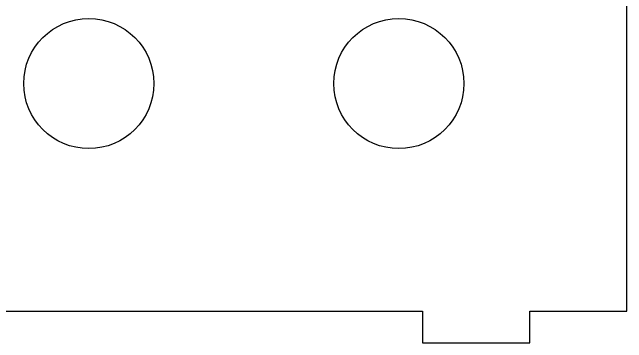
# Model space of a CAD drawing. Extents: x -156 to 152, y -57 to 92.
# Drawn here: x -135.7 to -116.83, y 1.57 to 11.73 of the extents above; entities that cross this region are included whole.
import ezdxf

# ---------------------------------------------------------------- set-up
doc = ezdxf.new("R2010")
doc.units = 0
doc.header["$MEASUREMENT"] = 0
doc.layers.get('0').update_dxf_attribs({"color": 50})

msp = doc.modelspace()

# ---------------------------------------------------------------- linework, layer by layer
at = {"color": 0}
for p, q in [((-116.826, 2.542), (-116.826, 16.541)), ((-143.601, 2.542), (-123.1, 2.542)), ((-123.1, 2.542), (-123.1, 1.571)), ((-119.8, 1.571), (-119.8, 2.542)), ((-119.8, 2.542), (-116.826, 2.542)), ((-123.1, 1.571), (-119.8, 1.571))]:
    msp.add_line(p, q, dxfattribs=at)
at = {"linetype": 'Continuous'}
for centre in [(-133.35, 9.541), (-123.825, 9.541)]:
    msp.add_circle(centre, 2, dxfattribs=at)

doc.saveas('drawing.dxf')
